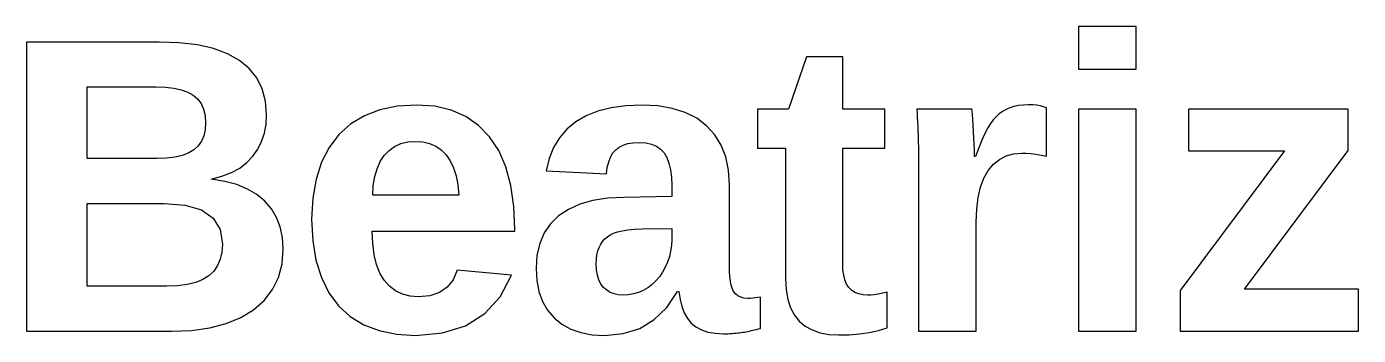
# Model space of a CAD drawing. Header units: metres. Extents: x 18 to 589, y 31 to 387.
# Drawn here: x 100.65 to 135.82, y 88.57 to 96.73 of the extents above; entities that cross this region are included whole.
import ezdxf

# ---------------------------------------------------------------- set-up
doc = ezdxf.new("R2010")
doc.units = ezdxf.units.M

msp = doc.modelspace()

# ---------------------------------------------------------------- linework, layer by layer
for p, q in [((129.951, 96.7287), (128.426, 96.7287)), ((128.426, 96.7287), (128.426, 95.6057)), ((129.951, 95.6057), (129.951, 96.7287)), ((104.152, 96.3218), (100.653, 96.3218)), ((100.653, 96.3218), (100.653, 88.678)), ((104.684, 96.3024), (104.152, 96.3218)), ((105.162, 96.2441), (104.684, 96.3024)), ((105.586, 96.147), (105.162, 96.2441)), ((105.955, 96.011), (105.586, 96.147)), ((106.27, 95.8362), (105.955, 96.011)), ((106.529, 95.6235), (106.27, 95.8362)), ((121.247, 95.9258), (120.769, 94.5478)), ((122.202, 95.9258), (121.247, 95.9258)), ((122.202, 94.5478), (122.202, 95.9258)), ((106.73, 95.3736), (106.529, 95.6235)), ((106.874, 95.0866), (106.73, 95.3736)), ((128.426, 95.6057), (129.951, 95.6057)), ((102.253, 93.2404), (102.253, 95.1337)), ((102.253, 95.1337), (104.076, 95.1337)), ((104.076, 95.1337), (104.321, 95.1251)), ((104.321, 95.1251), (104.541, 95.099)), ((104.541, 95.099), (104.736, 95.0556)), ((104.736, 95.0556), (104.906, 94.9948)), ((104.906, 94.9948), (105.049, 94.9167)), ((106.96, 94.7625), (106.874, 95.0866)), ((105.049, 94.9167), (105.168, 94.818)), ((105.168, 94.818), (105.26, 94.6954)), ((105.26, 94.6954), (105.325, 94.5489)), ((106.989, 94.4014), (106.96, 94.7625)), ((110.441, 94.6251), (109.983, 94.5313)), ((110.946, 94.6563), (110.441, 94.6251)), ((111.428, 94.6228), (110.946, 94.6563)), ((111.862, 94.5222), (111.428, 94.6228)), ((116.472, 94.6386), (116.087, 94.5856)), ((116.894, 94.6563), (116.472, 94.6386)), ((117.318, 94.6344), (116.894, 94.6563)), ((117.702, 94.5686), (117.318, 94.6344)), ((126.725, 94.6178), (126.615, 94.5836)), ((126.844, 94.6422), (126.725, 94.6178)), ((126.973, 94.6569), (126.844, 94.6422)), ((127.112, 94.6617), (126.973, 94.6569)), ((127.224, 94.6585), (127.112, 94.6617)), ((127.328, 94.6487), (127.224, 94.6585)), ((127.422, 94.6325), (127.328, 94.6487)), ((127.507, 94.6097), (127.422, 94.6325)), ((127.583, 94.5804), (127.507, 94.6097)), ((105.325, 94.5489), (105.365, 94.3786)), ((105.365, 94.3786), (105.378, 94.1844)), ((106.975, 94.1491), (106.989, 94.4014)), ((109.574, 94.3751), (109.214, 94.1563)), ((109.983, 94.5313), (109.574, 94.3751)), ((112.248, 94.3546), (111.862, 94.5222)), ((112.587, 94.1199), (112.248, 94.3546)), ((115.429, 94.3733), (115.155, 94.2141)), ((115.739, 94.4971), (115.429, 94.3733)), ((116.087, 94.5856), (115.739, 94.4971)), ((118.045, 94.4591), (117.702, 94.5686)), ((118.347, 94.3056), (118.045, 94.4591)), ((118.608, 94.1084), (118.347, 94.3056)), ((120.769, 94.5478), (119.95, 94.5478)), ((119.95, 94.5478), (119.95, 93.5171)), ((123.314, 94.5478), (122.202, 94.5478)), ((123.314, 93.5171), (123.314, 94.5478)), ((125.614, 94.5478), (124.16, 94.5478)), ((124.16, 94.5478), (124.167, 94.4451)), ((124.167, 94.4451), (124.173, 94.3365)), ((124.173, 94.3365), (124.179, 94.222)), ((125.621, 94.4928), (125.614, 94.5478)), ((125.629, 94.4059), (125.621, 94.4928)), ((125.638, 94.2871), (125.629, 94.4059)), ((125.647, 94.1364), (125.638, 94.2871)), ((126.175, 94.2611), (126.102, 94.1653)), ((126.252, 94.3463), (126.175, 94.2611)), ((126.334, 94.4212), (126.252, 94.3463)), ((126.422, 94.4857), (126.334, 94.4212)), ((126.515, 94.5397), (126.422, 94.4857)), ((126.615, 94.5836), (126.515, 94.5397)), ((127.583, 93.3055), (127.583, 94.5804)), ((129.951, 94.5478), (128.426, 94.5478)), ((128.426, 94.5478), (128.426, 88.678)), ((129.951, 88.678), (129.951, 94.5478)), ((135.553, 94.5478), (131.333, 94.5478)), ((131.333, 94.5478), (131.333, 93.4465)), ((135.553, 93.4574), (135.553, 94.5478)), ((105.365, 94.005), (105.329, 93.8445)), ((105.378, 94.1844), (105.365, 94.005)), ((106.859, 93.6934), (106.931, 93.9131)), ((106.931, 93.9131), (106.975, 94.1491)), ((109.214, 94.1563), (108.901, 93.8751)), ((112.877, 93.8181), (112.587, 94.1199)), ((114.92, 94.0207), (114.724, 93.7941)), ((115.155, 94.2141), (114.92, 94.0207)), ((118.825, 93.8708), (118.608, 94.1084)), ((124.179, 94.222), (124.185, 94.1017)), ((124.185, 94.1017), (124.19, 93.9755)), ((124.19, 93.9755), (124.195, 93.84)), ((125.658, 93.9538), (125.647, 94.1364)), ((125.667, 93.7686), (125.658, 93.9538)), ((125.956, 93.905), (125.877, 93.7308)), ((126.031, 94.0498), (125.956, 93.905)), ((126.102, 94.1653), (126.031, 94.0498)), ((105.182, 93.5802), (105.071, 93.4764)), ((105.267, 93.7029), (105.182, 93.5802)), ((105.329, 93.8445), (105.267, 93.7029)), ((106.758, 93.49), (106.859, 93.6934)), ((108.901, 93.8751), (108.641, 93.5357)), ((110.223, 93.4565), (110.369, 93.5614)), ((110.369, 93.5614), (110.534, 93.6362)), ((110.534, 93.6362), (110.719, 93.6812)), ((110.719, 93.6812), (110.924, 93.6962)), ((110.924, 93.6962), (111.118, 93.6819)), ((111.118, 93.6819), (111.295, 93.6393)), ((111.295, 93.6393), (111.456, 93.5682)), ((111.456, 93.5682), (111.6, 93.4687)), ((113.118, 93.4517), (112.877, 93.8181)), ((114.724, 93.7941), (114.567, 93.5342)), ((116.208, 93.4764), (116.296, 93.5457)), ((116.296, 93.5457), (116.402, 93.5997)), ((116.402, 93.5997), (116.526, 93.6382)), ((116.526, 93.6382), (116.669, 93.6613)), ((116.669, 93.6613), (116.829, 93.669)), ((116.829, 93.669), (117.001, 93.6579)), ((117.001, 93.6579), (117.153, 93.6243)), ((117.153, 93.6243), (117.284, 93.5684)), ((117.284, 93.5684), (117.395, 93.4902)), ((118.994, 93.5963), (118.825, 93.8708)), ((119.114, 93.2849), (118.994, 93.5963)), ((124.195, 93.84), (124.199, 93.6917)), ((124.199, 93.6917), (124.202, 93.5305)), ((125.675, 93.6101), (125.667, 93.7686)), ((125.68, 93.4782), (125.675, 93.6101)), ((125.877, 93.7308), (125.793, 93.5274)), ((104.087, 93.2404), (102.253, 93.2404)), ((104.343, 93.2498), (104.087, 93.2404)), ((104.57, 93.2782), (104.343, 93.2498)), ((104.767, 93.3253), (104.57, 93.2782)), ((104.934, 93.3914), (104.767, 93.3253)), ((105.071, 93.4764), (104.934, 93.3914)), ((106.469, 93.1354), (106.628, 93.3028)), ((106.628, 93.3028), (106.758, 93.49)), ((108.641, 93.5357), (108.439, 93.1425)), ((109.992, 93.1601), (110.097, 93.3217)), ((110.097, 93.3217), (110.223, 93.4565)), ((111.6, 93.4687), (111.727, 93.3408)), ((111.727, 93.3408), (111.836, 93.1844)), ((113.305, 93.0231), (113.118, 93.4517)), ((114.45, 93.2412), (114.371, 92.9149)), ((114.567, 93.5342), (114.45, 93.2412)), ((116.024, 93.1545), (116.073, 93.282)), ((116.073, 93.282), (116.134, 93.3893)), ((116.134, 93.3893), (116.208, 93.4764)), ((117.395, 93.4902), (117.485, 93.3896)), ((117.485, 93.3896), (117.558, 93.266)), ((117.558, 93.266), (117.614, 93.1188)), ((119.186, 92.9366), (119.114, 93.2849)), ((119.95, 93.5171), (120.693, 93.5171)), ((120.693, 93.5171), (120.693, 90.0559)), ((122.202, 90.4682), (122.202, 93.5171)), ((122.202, 93.5171), (123.314, 93.5171)), ((124.202, 93.5305), (124.203, 93.3566)), ((124.203, 93.3566), (124.204, 93.1699)), ((125.684, 93.3731), (125.68, 93.4782)), ((125.685, 93.2946), (125.684, 93.3731)), ((125.706, 93.2946), (125.685, 93.2946)), ((125.793, 93.5274), (125.706, 93.2946)), ((126.183, 93.0918), (126.34, 93.2209)), ((126.34, 93.2209), (126.517, 93.3131)), ((126.517, 93.3131), (126.715, 93.3684)), ((126.715, 93.3684), (126.932, 93.3869)), ((126.932, 93.3869), (127.049, 93.3836)), ((127.049, 93.3836), (127.172, 93.3739)), ((127.172, 93.3739), (127.302, 93.3576)), ((127.302, 93.3576), (127.439, 93.3348)), ((127.439, 93.3348), (127.583, 93.3055)), ((133.871, 93.4465), (131.11, 89.7576)), ((131.333, 93.4465), (133.871, 93.4465)), ((132.808, 89.7901), (135.553, 93.4574)), ((105.81, 92.7725), (106.06, 92.8702)), ((106.06, 92.8702), (106.279, 92.9912)), ((106.279, 92.9912), (106.469, 93.1354)), ((108.439, 93.1425), (108.295, 92.6955)), ((109.847, 92.7652), (109.909, 92.9746)), ((109.909, 92.9746), (109.992, 93.1601)), ((111.836, 93.1844), (111.925, 92.9996)), ((111.925, 92.9996), (111.994, 92.7865)), ((113.438, 92.5321), (113.305, 93.0231)), ((114.371, 92.9149), (115.961, 92.8389)), ((115.961, 92.8389), (115.986, 93.0068)), ((115.986, 93.0068), (116.024, 93.1545)), ((117.614, 93.1188), (117.654, 92.9479)), ((117.654, 92.9479), (117.678, 92.7534)), ((119.21, 92.5514), (119.186, 92.9366)), ((124.204, 93.1699), (124.204, 88.678)), ((125.931, 92.7235), (126.046, 92.9258)), ((126.046, 92.9258), (126.183, 93.0918)), ((105.53, 92.6979), (105.81, 92.7725)), ((105.883, 92.6399), (105.53, 92.6979)), ((106.201, 92.5525), (105.883, 92.6399)), ((106.484, 92.4359), (106.201, 92.5525)), ((108.295, 92.6955), (108.208, 92.1947)), ((109.791, 92.2748), (109.808, 92.5319)), ((109.808, 92.5319), (109.847, 92.7652)), ((111.994, 92.7865), (112.042, 92.5448)), ((112.042, 92.5448), (112.069, 92.2748)), ((113.518, 91.9789), (113.438, 92.5321)), ((117.678, 92.7534), (117.686, 92.5352)), ((117.686, 92.5352), (117.686, 92.2368)), ((119.21, 90.414), (119.21, 92.5514)), ((125.842, 92.4857), (125.931, 92.7235)), ((106.731, 92.2899), (106.484, 92.4359)), ((106.943, 92.1147), (106.731, 92.2899)), ((108.208, 92.1947), (108.179, 91.6401)), ((112.069, 92.2748), (109.791, 92.2748)), ((115.992, 92.1921), (115.605, 92.1318)), ((116.422, 92.2151), (115.992, 92.1921)), ((117.686, 92.2368), (116.422, 92.2151)), ((125.741, 91.9032), (125.779, 92.2122)), ((125.779, 92.2122), (125.842, 92.4857)), ((102.253, 89.8661), (102.253, 92.0577)), ((102.253, 92.0577), (104.282, 92.0577)), ((104.282, 92.0577), (104.837, 92.0148)), ((104.837, 92.0148), (105.268, 91.8859)), ((105.268, 91.8859), (105.576, 91.6711)), ((107.118, 91.9126), (106.943, 92.1147)), ((107.254, 91.6859), (107.118, 91.9126)), ((113.545, 91.3633), (113.518, 91.9789)), ((114.958, 91.8991), (114.699, 91.7268)), ((115.26, 92.0341), (114.958, 91.8991)), ((115.605, 92.1318), (115.26, 92.0341)), ((125.728, 91.5586), (125.741, 91.9032)), ((105.576, 91.6711), (105.761, 91.3703)), ((107.351, 91.4348), (107.254, 91.6859)), ((107.409, 91.1591), (107.351, 91.4348)), ((108.179, 91.6401), (108.208, 91.0677)), ((114.486, 91.5185), (114.319, 91.2755)), ((114.699, 91.7268), (114.486, 91.5185)), ((125.728, 88.678), (125.728, 91.5586)), ((105.761, 91.3703), (105.823, 90.9836)), ((107.428, 90.8589), (107.409, 91.1591)), ((109.792, 90.9939), (109.78, 91.32)), ((109.78, 91.32), (113.545, 91.32)), ((113.545, 91.32), (113.545, 91.3633)), ((114.319, 91.2755), (114.201, 90.9977)), ((115.863, 91.0523), (115.922, 91.1184)), ((115.922, 91.1184), (115.99, 91.1764)), ((115.99, 91.1764), (116.066, 91.2264)), ((116.066, 91.2264), (116.151, 91.2684)), ((116.151, 91.2684), (116.252, 91.3034)), ((116.252, 91.3034), (116.378, 91.3326)), ((116.378, 91.3326), (116.529, 91.356)), ((116.529, 91.356), (116.704, 91.3734)), ((116.704, 91.3734), (116.905, 91.385)), ((116.905, 91.385), (117.686, 91.3959)), ((117.686, 91.0975), (117.679, 90.9451)), ((117.686, 91.3959), (117.686, 91.0975)), ((105.808, 90.7713), (105.766, 90.5813)), ((105.823, 90.9836), (105.808, 90.7713)), ((107.397, 90.4611), (107.428, 90.8589)), ((108.208, 91.0677), (108.293, 90.5529)), ((109.831, 90.7015), (109.792, 90.9939)), ((114.201, 90.9977), (114.129, 90.6853)), ((115.714, 90.6969), (115.737, 90.8011)), ((115.737, 90.8011), (115.77, 90.8948)), ((115.77, 90.8948), (115.812, 90.9781)), ((115.812, 90.9781), (115.863, 91.0523)), ((117.659, 90.7959), (117.625, 90.65)), ((117.679, 90.9451), (117.659, 90.7959)), ((105.695, 90.4137), (105.595, 90.2684)), ((105.766, 90.5813), (105.695, 90.4137)), ((107.303, 90.1011), (107.397, 90.4611)), ((108.293, 90.5529), (108.435, 90.0956)), ((109.894, 90.4427), (109.831, 90.7015)), ((109.983, 90.2176), (109.894, 90.4427)), ((114.129, 90.6853), (114.105, 90.3381)), ((115.695, 90.4574), (115.7, 90.5824)), ((115.703, 90.2989), (115.695, 90.4574)), ((115.7, 90.5824), (115.714, 90.6969)), ((117.578, 90.5073), (117.518, 90.3679)), ((117.625, 90.65), (117.578, 90.5073)), ((119.215, 90.2288), (119.21, 90.414)), ((122.208, 90.3058), (122.202, 90.4682)), ((105.309, 90.0449), (105.117, 89.9666)), ((105.467, 90.1454), (105.309, 90.0449)), ((105.595, 90.2684), (105.467, 90.1454)), ((107.147, 89.7788), (107.303, 90.1011)), ((108.435, 90.0956), (108.634, 89.6957)), ((110.097, 90.0261), (109.983, 90.2176)), ((110.235, 89.8689), (110.097, 90.0261)), ((111.912, 90.0373), (111.756, 89.8413)), ((112.02, 90.2892), (111.912, 90.0373)), ((113.458, 90.1645), (112.02, 90.2892)), ((113.157, 89.5903), (113.458, 90.1645)), ((114.105, 90.3381), (114.125, 90.0168)), ((115.726, 90.1575), (115.703, 90.2989)), ((115.764, 90.0333), (115.726, 90.1575)), ((115.818, 89.9262), (115.764, 90.0333)), ((117.363, 90.1162), (117.27, 90.0082)), ((117.445, 90.2361), (117.363, 90.1162)), ((117.518, 90.3679), (117.445, 90.2361)), ((119.228, 90.0681), (119.215, 90.2288)), ((119.25, 89.9319), (119.228, 90.0681)), ((120.693, 90.0559), (120.708, 89.7737)), ((122.228, 90.1614), (122.208, 90.3058)), ((122.26, 90.035), (122.228, 90.1614)), ((122.306, 89.9266), (122.26, 90.035)), ((104.342, 89.8661), (102.253, 89.8661)), ((104.633, 89.8772), (104.342, 89.8661)), ((104.891, 89.9108), (104.633, 89.8772)), ((105.117, 89.9666), (104.891, 89.9108)), ((106.928, 89.4943), (107.147, 89.7788)), ((108.634, 89.6957), (108.89, 89.3534)), ((110.394, 89.7466), (110.235, 89.8689)), ((110.575, 89.6593), (110.394, 89.7466)), ((111.552, 89.7014), (111.3, 89.6174)), ((111.756, 89.8413), (111.552, 89.7014)), ((114.125, 90.0168), (114.182, 89.7257)), ((114.182, 89.7257), (114.277, 89.4647)), ((115.888, 89.8362), (115.818, 89.9262)), ((115.97, 89.763), (115.888, 89.8362)), ((116.062, 89.706), (115.97, 89.763)), ((116.165, 89.6653), (116.062, 89.706)), ((116.807, 89.7031), (116.677, 89.664)), ((116.933, 89.7578), (116.807, 89.7031)), ((117.054, 89.8281), (116.933, 89.7578)), ((117.167, 89.9122), (117.054, 89.8281)), ((117.27, 90.0082), (117.167, 89.9122)), ((117.561, 89.309), (117.843, 89.725)), ((117.843, 89.725), (117.876, 89.725)), ((117.876, 89.725), (117.906, 89.5165)), ((119.282, 89.8203), (119.25, 89.9319)), ((119.322, 89.7331), (119.282, 89.8203)), ((119.372, 89.6657), (119.322, 89.7331)), ((120.708, 89.7737), (120.752, 89.5217)), ((122.364, 89.8362), (122.306, 89.9266)), ((122.437, 89.763), (122.364, 89.8362)), ((122.523, 89.706), (122.437, 89.763)), ((122.624, 89.6653), (122.523, 89.706)), ((123.253, 89.6814), (123.138, 89.6601)), ((123.379, 89.7087), (123.253, 89.6814)), ((123.379, 88.7648), (123.379, 89.7087)), ((131.11, 89.7576), (131.11, 88.678)), ((135.819, 89.7901), (132.808, 89.7901)), ((135.819, 88.678), (135.819, 89.7901)), ((106.647, 89.2476), (106.928, 89.4943)), ((108.89, 89.3534), (109.199, 89.0712)), ((110.777, 89.6069), (110.575, 89.6593)), ((111, 89.5894), (110.777, 89.6069)), ((111.3, 89.6174), (111, 89.5894)), ((112.753, 89.1437), (113.157, 89.5903)), ((114.277, 89.4647), (114.411, 89.234)), ((116.277, 89.6409), (116.165, 89.6653)), ((116.4, 89.6328), (116.277, 89.6409)), ((116.541, 89.6406), (116.4, 89.6328)), ((116.677, 89.664), (116.541, 89.6406)), ((117.906, 89.5165), (117.954, 89.3292)), ((117.954, 89.3292), (118.02, 89.1632)), ((119.434, 89.6133), (119.372, 89.6657)), ((119.509, 89.5759), (119.434, 89.6133)), ((119.595, 89.5535), (119.509, 89.5759)), ((119.693, 89.546), (119.595, 89.5535)), ((119.762, 89.5473), (119.693, 89.546)), ((119.83, 89.5512), (119.762, 89.5473)), ((119.898, 89.5577), (119.83, 89.5512)), ((119.964, 89.5668), (119.898, 89.5577)), ((120.03, 89.5786), (119.964, 89.5668)), ((120.03, 88.7539), (120.03, 89.5786)), ((120.752, 89.5217), (120.824, 89.2998)), ((122.739, 89.6409), (122.624, 89.6653)), ((122.869, 89.6328), (122.739, 89.6409)), ((122.947, 89.6358), (122.869, 89.6328)), ((123.036, 89.6449), (122.947, 89.6358)), ((123.138, 89.6601), (123.036, 89.6449)), ((105.925, 88.883), (106.31, 89.0425)), ((106.31, 89.0425), (106.647, 89.2476)), ((109.199, 89.0712), (109.557, 88.8517)), ((112.246, 88.8247), (112.753, 89.1437)), ((114.411, 89.234), (114.583, 89.0333)), ((114.583, 89.0333), (114.789, 88.8664)), ((116.841, 88.7544), (117.227, 88.9855)), ((117.227, 88.9855), (117.561, 89.309)), ((118.02, 89.1632), (118.103, 89.0184)), ((118.103, 89.0184), (118.204, 88.8949)), ((120.824, 89.2998), (120.926, 89.108)), ((120.926, 89.108), (121.057, 88.9465)), ((100.653, 88.678), (104.477, 88.678)), ((104.477, 88.678), (105.008, 88.7008)), ((105.008, 88.7008), (105.491, 88.7691)), ((105.491, 88.7691), (105.925, 88.883)), ((109.557, 88.8517), (109.964, 88.6949)), ((109.964, 88.6949), (110.419, 88.6009)), ((110.924, 88.5695), (111.637, 88.6333)), ((111.637, 88.6333), (112.246, 88.8247)), ((114.789, 88.8664), (115.025, 88.7365)), ((115.025, 88.7365), (115.29, 88.6437)), ((115.29, 88.6437), (115.586, 88.5881)), ((116.402, 88.6157), (116.841, 88.7544)), ((118.204, 88.8949), (118.326, 88.7934)), ((118.326, 88.7934), (118.471, 88.7144)), ((118.471, 88.7144), (118.641, 88.658)), ((118.641, 88.658), (118.835, 88.6242)), ((118.835, 88.6242), (119.053, 88.6129)), ((119.234, 88.6168), (119.287, 88.6198)), ((119.287, 88.6198), (119.338, 88.6238)), ((119.338, 88.6238), (119.386, 88.6283)), ((119.386, 88.6283), (119.433, 88.6333)), ((119.433, 88.6333), (119.479, 88.6387)), ((119.479, 88.6387), (119.524, 88.6446)), ((119.524, 88.6446), (119.568, 88.6509)), ((119.568, 88.6509), (119.612, 88.6578)), ((119.612, 88.6578), (119.655, 88.6656)), ((119.655, 88.6656), (119.699, 88.6743)), ((119.699, 88.6743), (119.742, 88.6838)), ((119.742, 88.6838), (119.785, 88.6942)), ((119.785, 88.6942), (119.83, 88.7053)), ((119.83, 88.7053), (119.877, 88.7168)), ((119.877, 88.7168), (119.925, 88.7288)), ((119.925, 88.7288), (119.976, 88.7411)), ((119.976, 88.7411), (120.03, 88.7539)), ((121.057, 88.9465), (121.215, 88.8147)), ((121.215, 88.8147), (121.397, 88.7121)), ((121.397, 88.7121), (121.604, 88.6389)), ((121.604, 88.6389), (121.836, 88.595)), ((122.645, 88.6098), (122.902, 88.6467)), ((122.902, 88.6467), (123.147, 88.6984)), ((123.147, 88.6984), (123.379, 88.7648)), ((124.204, 88.678), (125.728, 88.678)), ((128.426, 88.678), (129.951, 88.678)), ((131.11, 88.678), (135.819, 88.678)), ((110.419, 88.6009), (110.924, 88.5695)), ((115.586, 88.5881), (115.912, 88.5695)), ((115.912, 88.5695), (116.402, 88.6157)), ((119.053, 88.6129), (119.117, 88.6133)), ((119.117, 88.6133), (119.177, 88.6146)), ((119.177, 88.6146), (119.234, 88.6168)), ((121.836, 88.595), (122.093, 88.5803)), ((122.093, 88.5803), (122.375, 88.5877)), ((122.375, 88.5877), (122.645, 88.6098))]:
    msp.add_line(p, q)

doc.saveas('drawing.dxf')
